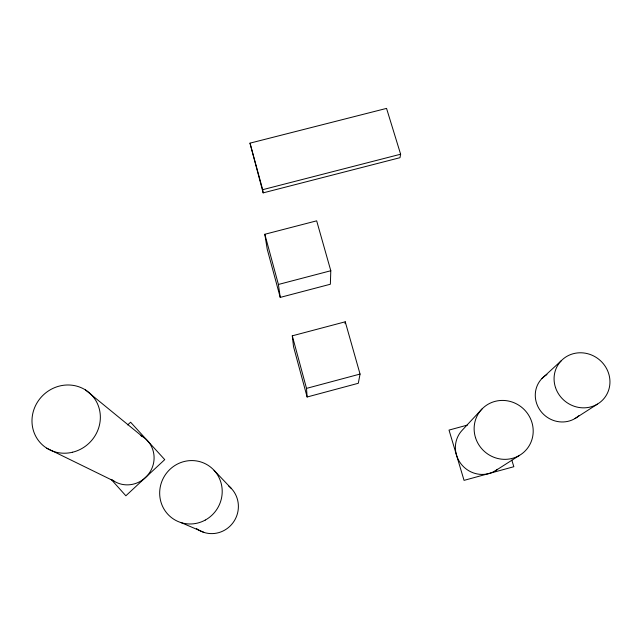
<?xml version="1.0" encoding="UTF-8"?>
<svg xmlns="http://www.w3.org/2000/svg" width="642" height="642" viewBox="0 0 642 642"><rect width="100%" height="100%" fill="white"/><g stroke="black" fill="none" stroke-linecap="round" stroke-linejoin="round"><path stroke-width="0.96" d="M330.799 270.739L330.357 284.237L280.233 297.398L267.224 249.224L264.825 234.274L316.667 220.832L330.799 270.739L278.403 284.47L280.233 297.398M345.075 323.704L345.252 321.803L292.287 335.822L293.53 346.648L307.125 396.997L358.3 383.282L360.05 374.061L345.252 321.803M400.624 154.224L399.974 157.691L263.156 192.873L249.995 143.15L386.548 108.394L400.624 154.224L262.682 189.679L263.156 192.873M481.998 408.994L462.368 430.06A26.41 25.471 46.6 0 0 462.296 465.426A26.41 25.471 46.6 0 0 497.534 469.286M541.888 378.563L561.196 360.804M127.678 424.908L130.607 422.219L164.737 459.624L125.872 495.784L111.178 479.405M575.047 418.512L597.461 404.099M495.159 470.899L519.579 455.338M467.376 425.092L449.015 430.084L464.054 480.368L513.841 466.71L511.794 460.105M307.125 396.997L306.507 388.386L360.05 374.061M181.245 522.668L204.292 532.515M46.689 448.156L113.851 481.018M85.402 389.903L142.532 436.616M214.051 470.305L231.505 488.642M249.995 143.15L262.682 189.679M264.825 234.274L278.403 284.47M292.287 335.822L306.507 388.386M228.664 485.994A26.715 25.985 -64.1 0 1 232.853 522.949A26.715 25.985 -64.1 0 1 196.492 528.567M140.895 435.677A26.45 25.391 -49.8 0 1 149.746 472.424A26.45 25.391 -49.8 0 1 112.286 479.935M578.819 415.727A26.226 24.853 39.3 0 1 540.861 411.321A26.226 24.853 39.3 0 1 546.968 374.551M205.271 520.068A31.956 31.017 -58.9 0 0 207.847 465.161A31.956 31.017 -58.9 0 0 159.706 491.603A31.956 31.017 -58.9 0 0 205.271 520.068M72.586 452.225A35.061 33.224 -44 0 0 92.031 395.432A35.061 33.224 -44 0 0 33.874 409.652A35.061 33.224 -44 0 0 72.586 452.225M555.531 387.608A28.553 26.916 37.8 0 0 602.982 399.669A28.553 26.916 37.8 0 0 587.526 353.67A28.553 26.916 37.8 0 0 555.531 387.608M475.521 437.683A30.094 28.898 43.3 0 0 525.501 450.596A30.094 28.898 43.3 0 0 509.965 401.378A30.094 28.898 43.3 0 0 475.521 437.683"/></g></svg>
